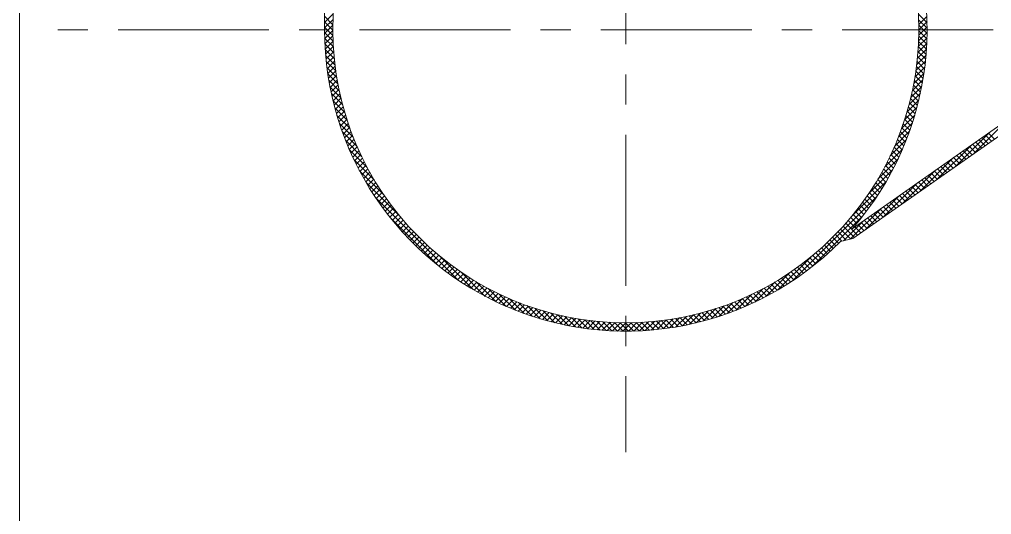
# Model space of a CAD drawing. Header units: millimetres. Extents: x 3384 to 3978, y 1077 to 1497.
# Drawn here: x 3733.8 to 3749.91, y 1134.49 to 1142.7 of the extents above; entities that cross this region are included whole.
import ezdxf

# ---------------------------------------------------------------- set-up
doc = ezdxf.new("R2010")
doc.units = ezdxf.units.MM
doc.linetypes.add('CENTERX2', pattern=[4, 2.5, -0.5, 0.5, -0.5])
for name, color, linetype, lineweight, true_color in [('1', 1, 'Continuous', 18, 0xff0000), ('2', 2, 'Continuous', 18, 0xffff00), ('3', 3, 'CENTERX2', 18, 0x00ff00)]:
    doc.layers.add(name, color=color, linetype=linetype, lineweight=lineweight, true_color=true_color)

msp = doc.modelspace()

# ---------------------------------------------------------------- linework, layer by layer
at = {"layer": '1'}
for p, q in [((3733.80259, 1198.8697), (3733.80259, 1133.61893)), ((3738.85828, 1189.96409), (3738.85828, 1142.52454)), ((3747.60254, 1139.22942), (3756.47273, 1145.44622)), ((3747.61266, 1139.06751), (3756.62563, 1145.38439)), ((3747.61266, 1139.06751), (3747.40619, 1139.01849))]:
    msp.add_line(p, q, dxfattribs=at)
msp.add_circle((3743.85127, 1142.52454), 4.85459, dxfattribs=at)
for start, end in [(318.703905, 166.478734), (180, 315.396562)]:
    msp.add_arc((3743.85127, 1142.52454), 4.99298, start, end, dxfattribs=at)
at = {"layer": '2'}
for p, q in [((3738.85828, 1142.64451), (3739.00394, 1142.79017)), ((3738.9974, 1142.6087), (3738.85828, 1142.74782)), ((3738.85828, 1142.55471), (3738.99971, 1142.69613)), ((3738.99667, 1142.51962), (3738.85828, 1142.65801)), ((3748.84288, 1142.6415), (3748.69884, 1142.78554)), ((3748.84418, 1142.55039), (3748.70299, 1142.69159)), ((3748.70506, 1142.613), (3748.83928, 1142.74723)), ((3748.70586, 1142.52401), (3748.8424, 1142.66054)), ((3738.99761, 1142.42888), (3738.85828, 1142.56821)), ((3738.85863, 1142.46526), (3738.99732, 1142.60395)), ((3738.86045, 1142.37728), (3738.99668, 1142.51351)), ((3748.705, 1142.43335), (3748.84402, 1142.57236)), ((3748.84385, 1142.46093), (3748.70528, 1142.59949)), ((3748.84195, 1142.37302), (3748.70584, 1142.50914)), ((3739.00032, 1142.33637), (3738.8585, 1142.47819)), ((3739.0049, 1142.24199), (3738.86019, 1142.3867)), ((3738.86376, 1142.29078), (3738.9977, 1142.42472)), ((3738.86847, 1142.20569), (3739.00028, 1142.33749)), ((3748.6979, 1142.24664), (3748.84247, 1142.39121)), ((3748.83379, 1142.20157), (3748.70209, 1142.33328)), ((3748.70239, 1142.34093), (3748.84407, 1142.48261)), ((3748.83858, 1142.28659), (3748.70474, 1142.42043)), ((3739.01148, 1142.1456), (3738.86363, 1142.29345)), ((3739.02021, 1142.04708), (3738.86895, 1142.19833)), ((3738.87454, 1142.12195), (3739.00434, 1142.25176)), ((3738.8819, 1142.03951), (3739.00982, 1142.16743)), ((3748.6828, 1142.05193), (3748.83389, 1142.20302)), ((3748.69142, 1142.15035), (3748.83911, 1142.29805)), ((3748.82025, 1142.03552), (3748.69241, 1142.16336)), ((3748.82766, 1142.1179), (3748.69796, 1142.24761)), ((3739.03124, 1141.94624), (3738.87626, 1142.10122)), ((3739.04476, 1141.84292), (3738.8857, 1142.00198)), ((3738.89049, 1141.9583), (3739.01666, 1142.08447)), ((3738.90028, 1141.87829), (3739.02479, 1142.0028)), ((3748.65849, 1141.84802), (3748.81734, 1142.00687)), ((3748.67189, 1141.95122), (3748.82668, 1142.10601)), ((3748.81159, 1141.95437), (3748.68551, 1142.08045)), ((3739.061, 1141.73688), (3738.89744, 1141.90044)), ((3738.91122, 1141.79942), (3739.03416, 1141.92237)), ((3738.92326, 1141.72166), (3739.04473, 1141.84313)), ((3748.64239, 1141.74212), (3748.80572, 1141.90544)), ((3748.77866, 1141.71789), (3748.65726, 1141.8393)), ((3748.79075, 1141.7956), (3748.66788, 1141.91847)), ((3748.80174, 1141.87441), (3748.67731, 1141.99884)), ((3739.0802, 1141.62787), (3738.91166, 1141.79642)), ((3739.10267, 1141.5156), (3738.92857, 1141.6897)), ((3738.93637, 1141.64496), (3739.05645, 1141.76505)), ((3738.95051, 1141.5693), (3739.06928, 1141.68807)), ((3748.60104, 1141.52116), (3748.77485, 1141.69497)), ((3748.62334, 1141.63327), (3748.79163, 1141.80155)), ((3748.75131, 1141.56564), (3748.6326, 1141.68435)), ((3748.7655, 1141.64125), (3748.64548, 1141.76127)), ((3739.12879, 1141.39968), (3738.94843, 1141.58004)), ((3738.96565, 1141.49465), (3739.08318, 1141.61217)), ((3738.98177, 1141.42096), (3739.09811, 1141.5373)), ((3748.57511, 1141.40542), (3748.75515, 1141.58546)), ((3748.71995, 1141.41739), (3748.60366, 1141.53368)), ((3748.73612, 1141.49103), (3748.61865, 1141.60849)), ((3739.159, 1141.27967), (3738.97153, 1141.46713)), ((3738.99883, 1141.34822), (3739.11406, 1141.46344)), ((3739.0168, 1141.27639), (3739.13097, 1141.39056)), ((3748.5105, 1141.16121), (3748.70568, 1141.35639)), ((3748.54511, 1141.28563), (3748.73221, 1141.47272)), ((3748.68483, 1141.27291), (3748.57071, 1141.38703)), ((3748.70285, 1141.34469), (3748.58767, 1141.45987)), ((3739.19386, 1141.15501), (3738.99825, 1141.35062)), ((3739.23408, 1141.02498), (3739.029, 1141.23006)), ((3739.03568, 1141.20546), (3739.14884, 1141.31862)), ((3739.05542, 1141.1354), (3739.16762, 1141.2476)), ((3748.47055, 1141.03146), (3748.67513, 1141.23604)), ((3748.64613, 1141.132), (3748.53397, 1141.24416)), ((3748.66591, 1141.20202), (3748.5528, 1141.31513)), ((3739.2806, 1140.88866), (3739.06435, 1141.1049)), ((3739.07601, 1141.06619), (3739.18731, 1141.17748)), ((3739.09743, 1140.9978), (3739.20786, 1141.10824)), ((3739.11966, 1140.93023), (3739.22928, 1141.03985)), ((3748.42437, 1140.89547), (3748.64002, 1141.11113)), ((3748.58177, 1140.92696), (3748.47219, 1141.03653)), ((3748.60404, 1140.99449), (3748.49364, 1141.10488)), ((3748.6255, 1141.06283), (3748.51424, 1141.17408)), ((3749.61909, 1140.47375), (3750.18404, 1141.0387)), ((3739.33468, 1140.74477), (3739.10499, 1140.97447)), ((3739.14269, 1140.86346), (3739.25152, 1140.97229)), ((3739.16649, 1140.79746), (3739.27459, 1140.90556)), ((3748.37069, 1140.75199), (3748.59966, 1140.98097)), ((3748.53486, 1140.79426), (3748.4268, 1140.90232)), ((3748.5587, 1140.86022), (3748.4499, 1140.96902)), ((3739.39811, 1140.59155), (3739.1518, 1140.83785)), ((3739.19106, 1140.73223), (3739.29845, 1140.83962)), ((3739.21638, 1140.66774), (3739.3231, 1140.77446)), ((3748.30777, 1140.59927), (3748.55318, 1140.84468)), ((3748.4849, 1140.66461), (3748.37821, 1140.7713)), ((3748.51025, 1140.72906), (3748.4029, 1140.83642)), ((3749.31888, 1140.26335), (3749.88383, 1140.82829)), ((3749.85645, 1140.64011), (3749.75709, 1140.73946)), ((3749.90925, 1140.67711), (3749.80989, 1140.77647)), ((3749.96204, 1140.71411), (3749.86269, 1140.81347)), ((3739.47353, 1140.42632), (3739.206, 1140.69385)), ((3739.24243, 1140.60399), (3739.34851, 1140.71007)), ((3739.2692, 1140.54096), (3739.37468, 1140.64644)), ((3739.29669, 1140.47864), (3739.40159, 1140.58354)), ((3748.23302, 1140.43472), (3748.49937, 1140.70107)), ((3748.40449, 1140.47562), (3748.29961, 1140.58049)), ((3748.43201, 1140.5379), (3748.32656, 1140.64335)), ((3748.45881, 1140.6009), (3748.35276, 1140.70695)), ((3749.01867, 1140.05294), (3749.58362, 1140.61789)), ((3749.59246, 1140.45508), (3749.4931, 1140.55444)), ((3749.64525, 1140.49209), (3749.5459, 1140.59145)), ((3749.69805, 1140.52909), (3749.59869, 1140.62845)), ((3749.75085, 1140.5661), (3749.65149, 1140.66545)), ((3749.80365, 1140.6031), (3749.70429, 1140.70246)), ((3739.56526, 1140.24478), (3739.26929, 1140.54076)), ((3739.32487, 1140.41702), (3739.42923, 1140.52138)), ((3739.35374, 1140.35609), (3739.45758, 1140.45993)), ((3739.38329, 1140.29584), (3739.48664, 1140.39919)), ((3748.14222, 1140.25411), (3748.43657, 1140.54847)), ((3748.31778, 1140.29292), (3748.21446, 1140.39624)), ((3748.34737, 1140.35314), (3748.24355, 1140.45695)), ((3748.37627, 1140.41403), (3748.27194, 1140.51836)), ((3748.71847, 1139.84253), (3749.28341, 1140.40748)), ((3749.38126, 1140.30707), (3749.28191, 1140.40642)), ((3749.43406, 1140.34407), (3749.3347, 1140.44343)), ((3749.48686, 1140.38107), (3749.3875, 1140.48043)), ((3749.53966, 1140.41808), (3749.4403, 1140.51744)), ((3739.68121, 1140.03904), (3739.34415, 1140.37609)), ((3739.41351, 1140.23626), (3739.51639, 1140.33914)), ((3739.44439, 1140.17734), (3739.54683, 1140.27978)), ((3748.02774, 1140.04983), (3748.36235, 1140.38445)), ((3748.25662, 1140.17448), (3748.1542, 1140.2769)), ((3748.28753, 1140.23337), (3748.18467, 1140.33623)), ((3749.17007, 1140.15905), (3749.07071, 1140.25841)), ((3749.22287, 1140.19605), (3749.12351, 1140.29541)), ((3749.27567, 1140.23306), (3749.17631, 1140.33242)), ((3749.32847, 1140.27006), (3749.22911, 1140.36942)), ((3739.83939, 1139.79105), (3739.43457, 1140.19587)), ((3739.47593, 1140.11907), (3739.57795, 1140.22109)), ((3739.50811, 1140.06144), (3739.60974, 1140.16307)), ((3739.54092, 1140.00446), (3739.64218, 1140.10572)), ((3747.8724, 1139.80469), (3748.27282, 1140.20512)), ((3748.15999, 1140.00169), (3748.05875, 1140.10293)), ((3748.19284, 1140.05865), (3748.09123, 1140.16026)), ((3748.22505, 1140.11624), (3748.12305, 1140.21824)), ((3748.41826, 1139.63213), (3748.9832, 1140.19707)), ((3748.90608, 1139.97403), (3748.80672, 1140.07338)), ((3748.95888, 1140.01103), (3748.85952, 1140.11039)), ((3749.01168, 1140.04804), (3748.91232, 1140.14739)), ((3749.06447, 1140.08504), (3748.96512, 1140.1844)), ((3749.11727, 1140.12204), (3749.01791, 1140.2214)), ((3740.11169, 1139.42895), (3739.54764, 1139.993)), ((3739.57437, 1139.9481), (3739.67528, 1140.04901)), ((3739.60844, 1139.89237), (3739.70902, 1139.99295)), ((3739.64313, 1139.83726), (3739.74341, 1139.93753)), ((3747.61111, 1139.4536), (3748.16111, 1140.0036)), ((3748.05769, 1139.83458), (3747.95743, 1139.93485)), ((3748.09242, 1139.88967), (3747.99185, 1139.99023)), ((3748.12652, 1139.94537), (3748.02562, 1140.04626)), ((3748.11805, 1139.42172), (3748.683, 1139.98667)), ((3748.69489, 1139.82601), (3748.59553, 1139.92537)), ((3748.74769, 1139.86301), (3748.64833, 1139.96237)), ((3748.80048, 1139.90002), (3748.70113, 1139.99938)), ((3748.85328, 1139.93702), (3748.75392, 1140.03638)), ((3739.67843, 1139.78276), (3739.77842, 1139.88275)), ((3741.07882, 1138.37201), (3739.69874, 1139.7521)), ((3739.71435, 1139.72887), (3739.81407, 1139.82859)), ((3739.75086, 1139.67558), (3739.85034, 1139.77506)), ((3746.61062, 1138.3633), (3748.0125, 1139.76519)), ((3747.81784, 1139.21132), (3748.38279, 1139.77626)), ((3747.94988, 1139.673), (3747.85041, 1139.77246)), ((3747.98642, 1139.72625), (3747.88671, 1139.82596)), ((3748.02236, 1139.78011), (3747.92238, 1139.88009)), ((3748.4837, 1139.67799), (3748.38434, 1139.77735)), ((3748.53649, 1139.715), (3748.43714, 1139.81435)), ((3748.58929, 1139.752), (3748.48993, 1139.85136)), ((3748.64209, 1139.789), (3748.54273, 1139.88836)), ((3739.78797, 1139.62289), (3739.88722, 1139.72214)), ((3739.82568, 1139.5708), (3739.92472, 1139.66983)), ((3739.86398, 1139.5193), (3739.96283, 1139.61814)), ((3747.83666, 1139.5168), (3747.73783, 1139.61563)), ((3747.87499, 1139.56827), (3747.77597, 1139.6673)), ((3747.91273, 1139.62034), (3747.8135, 1139.71957)), ((3748.2197, 1139.49297), (3748.12035, 1139.59233)), ((3748.2725, 1139.52997), (3748.17314, 1139.62933)), ((3748.3253, 1139.56698), (3748.22594, 1139.66634)), ((3748.3781, 1139.60398), (3748.27874, 1139.70334)), ((3748.4309, 1139.64099), (3748.33154, 1139.74034)), ((3739.90287, 1139.46838), (3740.00154, 1139.56705)), ((3739.94235, 1139.41805), (3740.04086, 1139.51657)), ((3739.9824, 1139.36831), (3740.08078, 1139.46668)), ((3746.93389, 1138.59678), (3747.77903, 1139.44191)), ((3747.57538, 1139.05866), (3748.08258, 1139.56586)), ((3747.71816, 1139.3659), (3747.61979, 1139.46426)), ((3747.75825, 1139.41561), (3747.65974, 1139.51412)), ((3747.79775, 1139.46591), (3747.69909, 1139.56458)), ((3748.00851, 1139.34495), (3747.90915, 1139.44431)), ((3748.06131, 1139.38196), (3747.96195, 1139.48131)), ((3748.11411, 1139.41896), (3748.01475, 1139.51832)), ((3748.16691, 1139.45596), (3748.06755, 1139.55532)), ((3740.74786, 1138.61317), (3739.9399, 1139.42113)), ((3740.02304, 1139.31914), (3740.12129, 1139.41739)), ((3740.06425, 1139.27055), (3740.1624, 1139.3687)), ((3740.10604, 1139.22254), (3740.2041, 1139.32059)), ((3740.14841, 1139.1751), (3740.24639, 1139.27308)), ((3747.63892, 1139.08592), (3747.45406, 1139.27078)), ((3747.45762, 1139.0307), (3747.78237, 1139.35545)), ((3747.69172, 1139.12293), (3747.49639, 1139.31826)), ((3747.63625, 1139.2682), (3747.53811, 1139.36634)), ((3747.6775, 1139.31676), (3747.57925, 1139.415)), ((3747.79732, 1139.19693), (3747.69796, 1139.29629)), ((3747.85012, 1139.23394), (3747.75076, 1139.3333)), ((3747.90292, 1139.27094), (3747.80356, 1139.3703)), ((3747.95571, 1139.30795), (3747.85636, 1139.40731)), ((3740.19134, 1139.12824), (3740.28927, 1139.22616)), ((3740.23485, 1139.08194), (3740.33274, 1139.17983)), ((3740.27894, 1139.03622), (3740.3768, 1139.13408)), ((3747.43105, 1139.02439), (3747.32357, 1139.13187)), ((3747.50362, 1139.04162), (3747.36766, 1139.17758)), ((3747.57619, 1139.05885), (3747.41115, 1139.22389)), ((3747.74452, 1139.15993), (3747.64516, 1139.25929)), ((3740.32359, 1138.99107), (3740.42144, 1139.08893)), ((3740.36881, 1138.94649), (3740.46668, 1139.04436)), ((3740.41461, 1138.90249), (3740.5125, 1139.00038)), ((3740.46097, 1138.85905), (3740.55891, 1138.95698)), ((3747.23928, 1138.85694), (3747.14135, 1138.95488)), ((3747.28568, 1138.90035), (3747.18778, 1138.99825)), ((3747.3315, 1138.94433), (3747.23363, 1139.0422)), ((3747.37675, 1138.98888), (3747.2789, 1139.08674)), ((3740.50791, 1138.81619), (3740.6059, 1138.91418)), ((3740.55542, 1138.7739), (3740.65349, 1138.87196)), ((3740.60351, 1138.73218), (3740.70167, 1138.83034)), ((3740.65217, 1138.69104), (3740.75044, 1138.7893)), ((3741.31973, 1138.22091), (3740.75568, 1138.78496)), ((3747.04797, 1138.68905), (3746.9497, 1138.78732)), ((3747.09666, 1138.73016), (3746.9985, 1138.82832)), ((3747.14478, 1138.77185), (3747.04671, 1138.86992)), ((3747.19232, 1138.81411), (3747.09432, 1138.9121)), ((3740.70142, 1138.65048), (3740.79981, 1138.74887)), ((3740.75124, 1138.6105), (3740.84977, 1138.70903)), ((3740.80164, 1138.5711), (3740.90033, 1138.66979)), ((3740.85263, 1138.53229), (3740.9515, 1138.63115)), ((3746.3722, 1138.21469), (3746.92221, 1138.76469)), ((3746.8474, 1138.53041), (3746.74852, 1138.62928)), ((3746.89842, 1138.56919), (3746.79972, 1138.66789)), ((3746.94885, 1138.60856), (3746.85031, 1138.7071)), ((3746.9987, 1138.64851), (3746.9003, 1138.74691)), ((3740.90421, 1138.49406), (3741.00327, 1138.59312)), ((3740.95638, 1138.45643), (3741.05565, 1138.5557)), ((3741.00914, 1138.41939), (3741.10865, 1138.5189)), ((3741.06251, 1138.38295), (3741.16227, 1138.48271)), ((3741.5226, 1138.10784), (3741.11778, 1138.51266)), ((3746.17069, 1138.10298), (3746.57111, 1138.5034)), ((3746.63741, 1138.38119), (3746.53764, 1138.48096)), ((3746.6908, 1138.4176), (3746.59128, 1138.51712)), ((3746.74359, 1138.45461), (3746.64431, 1138.55389)), ((3746.79579, 1138.49221), (3746.69672, 1138.59128)), ((3741.11648, 1138.34712), (3741.2165, 1138.44715)), ((3741.17106, 1138.31189), (3741.27137, 1138.41221)), ((3741.22625, 1138.27728), (3741.32687, 1138.37791)), ((3741.28206, 1138.24329), (3741.38301, 1138.34425)), ((3741.33849, 1138.20993), (3741.4398, 1138.31123)), ((3741.70282, 1138.01742), (3741.36576, 1138.35448)), ((3745.99136, 1138.01345), (3746.32597, 1138.34806)), ((3746.36127, 1138.20831), (3746.25994, 1138.30964)), ((3746.41774, 1138.24165), (3746.31676, 1138.34262)), ((3746.47358, 1138.27561), (3746.37294, 1138.37625)), ((3746.5288, 1138.31019), (3746.42847, 1138.41052)), ((3746.58341, 1138.34539), (3746.48337, 1138.44543)), ((3741.39556, 1138.17719), (3741.49724, 1138.27887)), ((3741.45327, 1138.1451), (3741.55535, 1138.24717)), ((3741.51162, 1138.11365), (3741.61412, 1138.21614)), ((3741.57063, 1138.08285), (3741.67357, 1138.18579)), ((3741.86749, 1137.94256), (3741.57151, 1138.23854)), ((3741.6303, 1138.05272), (3741.73371, 1138.15613)), ((3742.02058, 1137.87928), (3741.75305, 1138.1468)), ((3745.67474, 1137.87644), (3745.94109, 1138.14279)), ((3745.82733, 1137.93923), (3746.12169, 1138.23359)), ((3746.06931, 1138.05126), (3745.96588, 1138.1547)), ((3746.12901, 1138.08136), (3746.02605, 1138.18433)), ((3746.18805, 1138.11213), (3746.08553, 1138.21465)), ((3746.24643, 1138.14355), (3746.14433, 1138.24564)), ((3746.30417, 1138.17561), (3746.20247, 1138.27731)), ((3741.69064, 1138.02325), (3741.79454, 1138.12716)), ((3741.75165, 1137.99447), (3741.85608, 1138.09889)), ((3741.81336, 1137.96638), (3741.91834, 1138.07135)), ((3741.87577, 1137.93898), (3741.98133, 1138.04454)), ((3742.16458, 1137.82507), (3741.91828, 1138.07138)), ((3741.93889, 1137.9123), (3742.04506, 1138.01846)), ((3742.00274, 1137.88634), (3742.10954, 1137.99315)), ((3742.3012, 1137.77826), (3742.0715, 1138.00795)), ((3745.39484, 1137.77614), (3745.62381, 1138.00512)), ((3745.53113, 1137.82263), (3745.77653, 1138.06803)), ((3745.69666, 1137.8851), (3745.58982, 1137.99193)), ((3745.76054, 1137.91102), (3745.65435, 1138.01721)), ((3745.8237, 1137.93766), (3745.71811, 1138.04325)), ((3745.88614, 1137.96502), (3745.78114, 1138.07002)), ((3745.94788, 1137.99308), (3745.84343, 1138.09753)), ((3746.00894, 1138.02183), (3745.90501, 1138.12576)), ((3742.06732, 1137.86112), (3742.1748, 1137.9686)), ((3742.13265, 1137.83665), (3742.24084, 1137.94484)), ((3742.19875, 1137.81295), (3742.30769, 1137.92188)), ((3742.43163, 1137.73762), (3742.21539, 1137.95387)), ((3742.26563, 1137.79002), (3742.37535, 1137.89974)), ((3742.3333, 1137.76789), (3742.44385, 1137.87844)), ((3742.55679, 1137.70228), (3742.35171, 1137.90735)), ((3742.40179, 1137.74658), (3742.5132, 1137.85799)), ((3742.47111, 1137.72609), (3742.58343, 1137.83842)), ((3742.67735, 1137.67152), (3742.48174, 1137.86713)), ((3742.54128, 1137.70646), (3742.65457, 1137.81975)), ((3742.79386, 1137.64481), (3742.6064, 1137.83227)), ((3744.90308, 1137.6436), (3745.09018, 1137.83069)), ((3745.01941, 1137.67012), (3745.2146, 1137.86531)), ((3745.15781, 1137.70553), (3745.04447, 1137.81886)), ((3745.22802, 1137.72512), (3745.11565, 1137.83749)), ((3745.13976, 1137.70067), (3745.34434, 1137.90525)), ((3745.29738, 1137.74556), (3745.18593, 1137.85701)), ((3745.36591, 1137.76683), (3745.25532, 1137.87742)), ((3745.26468, 1137.73578), (3745.48033, 1137.95144)), ((3745.43362, 1137.78892), (3745.32386, 1137.89868)), ((3745.50054, 1137.81181), (3745.39157, 1137.92078)), ((3745.56667, 1137.83548), (3745.45845, 1137.9437)), ((3745.63204, 1137.85991), (3745.52453, 1137.96742)), ((3742.61233, 1137.68771), (3742.72663, 1137.80201)), ((3742.68427, 1137.66985), (3742.79964, 1137.78522)), ((3742.90677, 1137.6217), (3742.72641, 1137.80206)), ((3742.75713, 1137.65291), (3742.87363, 1137.7694)), ((3742.83094, 1137.63692), (3742.94862, 1137.7546)), ((3743.01643, 1137.60184), (3742.84233, 1137.77595)), ((3742.90573, 1137.6219), (3743.02466, 1137.74083)), ((3743.12314, 1137.58493), (3742.9546, 1137.75347)), ((3742.98152, 1137.60789), (3743.10178, 1137.72815)), ((3743.05835, 1137.59492), (3743.18001, 1137.71657)), ((3743.22716, 1137.57071), (3743.06361, 1137.73427)), ((3743.13625, 1137.58301), (3743.2594, 1137.70616)), ((3743.3287, 1137.55897), (3743.16965, 1137.71803)), ((3743.21527, 1137.57223), (3743.33998, 1137.69694)), ((3743.42795, 1137.54953), (3743.27297, 1137.70451)), ((3743.29543, 1137.56259), (3743.42182, 1137.68898)), ((3743.52506, 1137.54222), (3743.3738, 1137.69348)), ((3743.37679, 1137.55415), (3743.50496, 1137.68231)), ((3743.4594, 1137.54695), (3743.58946, 1137.67701)), ((3743.62018, 1137.5369), (3743.47233, 1137.68475)), ((3743.54331, 1137.54106), (3743.67538, 1137.67313)), ((3743.71343, 1137.53346), (3743.56872, 1137.67817)), ((3743.62857, 1137.53652), (3743.7628, 1137.67075)), ((3743.80492, 1137.53177), (3743.6631, 1137.67359)), ((3743.71526, 1137.53341), (3743.8518, 1137.66994)), ((3743.89475, 1137.53174), (3743.75561, 1137.67089)), ((3743.80344, 1137.53178), (3743.94246, 1137.6708)), ((3743.98301, 1137.53329), (3743.84635, 1137.66995)), ((3743.89319, 1137.53173), (3744.03488, 1137.67342)), ((3744.06976, 1137.53634), (3743.93543, 1137.67067)), ((3743.9846, 1137.53333), (3744.12917, 1137.6779)), ((3744.1551, 1137.54081), (3744.02292, 1137.67298)), ((3744.07776, 1137.53669), (3744.22545, 1137.68438)), ((3744.23907, 1137.54664), (3744.10892, 1137.67678)), ((3744.17278, 1137.54192), (3744.32387, 1137.693)), ((3744.32174, 1137.55377), (3744.19349, 1137.68202)), ((3744.2698, 1137.54913), (3744.42459, 1137.70392)), ((3744.40316, 1137.56215), (3744.27669, 1137.68862)), ((3744.48338, 1137.57173), (3744.35859, 1137.69652)), ((3744.36893, 1137.55846), (3744.52779, 1137.71731)), ((3744.56245, 1137.58246), (3744.43923, 1137.70568)), ((3744.47036, 1137.57008), (3744.63368, 1137.73341)), ((3744.64041, 1137.59431), (3744.51868, 1137.71604)), ((3744.57425, 1137.58417), (3744.74254, 1137.75246)), ((3744.71729, 1137.60723), (3744.59696, 1137.72756)), ((3744.79313, 1137.62119), (3744.67413, 1137.74019)), ((3744.68083, 1137.60095), (3744.85465, 1137.77477)), ((3744.86796, 1137.63616), (3744.75022, 1137.7539)), ((3744.79034, 1137.62066), (3744.97038, 1137.8007)), ((3744.94182, 1137.65211), (3744.82527, 1137.76866)), ((3745.01473, 1137.669), (3744.89931, 1137.78442)), ((3745.08672, 1137.68682), (3744.97237, 1137.80117))]:
    msp.add_line(p, q, dxfattribs=at)
at = {"layer": '3'}
for p, q in [((3743.85127, 1152.78454), (3743.85127, 1135.5241)), ((3777.93764, 1142.52454), (3734.07018, 1142.52454))]:
    msp.add_line(p, q, dxfattribs=at)

doc.saveas('drawing.dxf')
